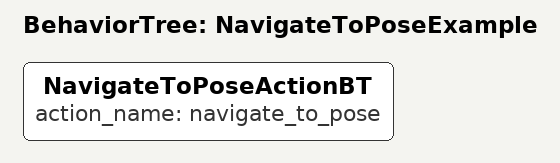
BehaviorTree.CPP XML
<root BTCPP_format="4">
  <BehaviorTree ID="NavigateToPoseExample">
    <NavigateToPoseActionBT action_name="navigate_to_pose"/>
  </BehaviorTree>
</root>
